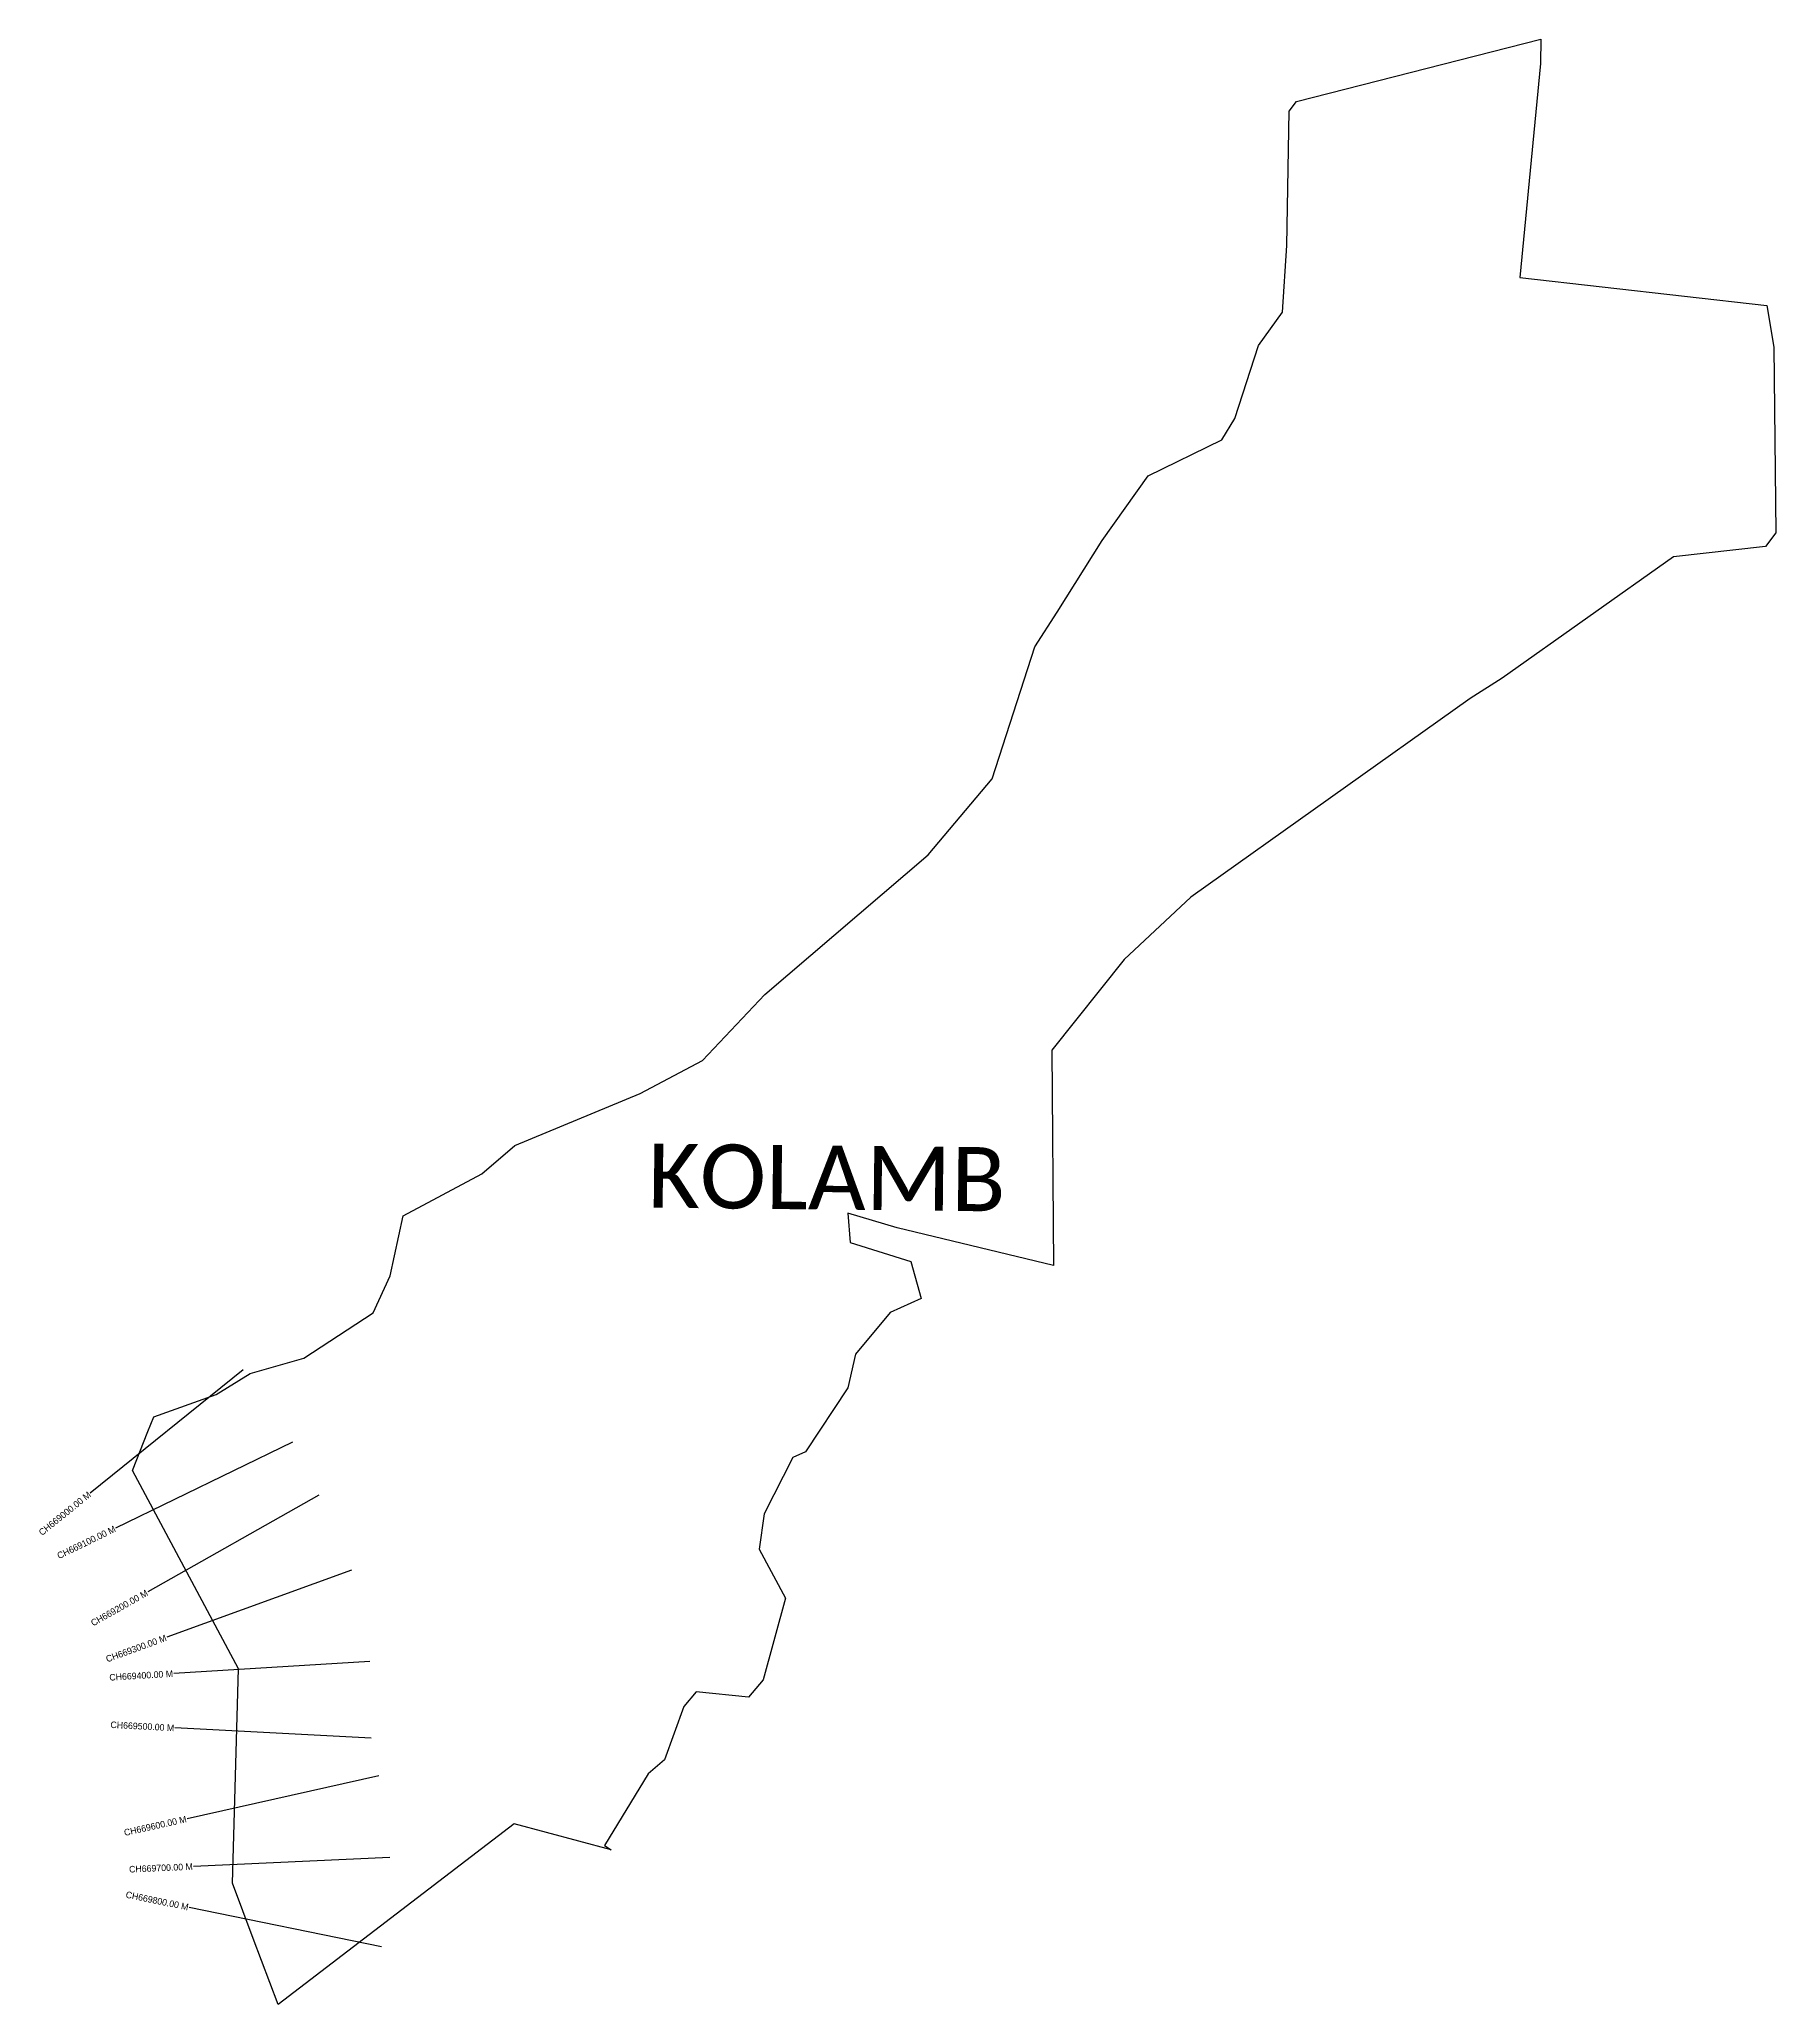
# Model space of a CAD drawing. Header units: metres. Extents: x 335490 to 338140, y 1777430 to 1780429.
import ezdxf
from ezdxf.enums import TextEntityAlignment as Align

# ---------------------------------------------------------------- set-up
doc = ezdxf.new("R2010")
doc.units = ezdxf.units.M
for name, color, linetype in [('CS', 134, 'Continuous'), ('CSMark', 6, 'Continuous'), ('village', 3, 'Continuous'), ('VILLAGE NAME', 250, 'Continuous')]:
    doc.layers.add(name, color=color, linetype=linetype)

msp = doc.modelspace()

# ---------------------------------------------------------------- linework, layer by layer
at = {"layer": 'CS'}
for p, q in [((335801.2, 1778399), (335567.6, 1778210.7)), ((335876.3, 1778288.6), (335606.5, 1778157.4)), ((335916.8, 1778207.3), (335655.5, 1778059.9)), ((335966.4, 1778093.3), (335684.5, 1777990.7)), ((335994.5, 1777953.5), (335695.1, 1777935.4)), ((335996.5, 1777836.9), (335696.9, 1777852.3)), ((336008.3, 1777779.1), (335715.5, 1777713.8)), ((336025, 1777654.4), (335725.3, 1777641)), ((336012.4, 1777518.1), (335718.5, 1777578.5))]:
    msp.add_line(p, q, dxfattribs=at)
at = {"layer": 'village', "color": 3, "true_color": 0x00ff00}
msp.add_polyline3d([(338140.4, 1779676.3, 0), (338125, 1779655.5, 0), (337984.3, 1779639.3, 0), (337723, 1779454.3, 0), (337674.2, 1779423.3, 0), (337247.7, 1779120.4, 0), (337145.7, 1779024.9, 0), (337035.6, 1778886.5, 0), (337038, 1778557.8, 0), (336799.2, 1778615.6, 0), (336724.3, 1778638.1, 0), (336727.6, 1778593.2, 0), (336820.4, 1778564, 0), (336835.9, 1778507.5, 0), (336789, 1778486.3, 0), (336735.6, 1778422.7, 0), (336724, 1778371.5, 0), (336659.3, 1778273.8, 0), (336640.1, 1778264.9, 0), (336596.2, 1778179, 0), (336588.6, 1778125.3, 0), (336629, 1778050.1, 0), (336594.7, 1777925.7, 0), (336572.4, 1777899.3, 0), (336492.7, 1777907.6, 0), (336474, 1777885.1, 0), (336444.3, 1777803.8, 0), (336419.3, 1777782.3, 0), (336352.9, 1777672.7, 0), (336362.9, 1777666.1, 0), (336214.7, 1777705.8, 0), (335854.5, 1777430, 0), (335816.5, 1777531.2, 0), (335785, 1777615.2, 0), (335793.8, 1777942.3, 0), (335632.1, 1778245.4, 0), (335655.7, 1778304.7, 0), (335664.6, 1778327, 0), (335759.9, 1778361.3, 0), (335811.6, 1778393.1, 0), (335893.6, 1778416.6, 0), (335999.6, 1778485.6, 0), (336025.5, 1778542.3, 0), (336045.2, 1778633.6, 0), (336165.4, 1778697.8, 0), (336215.6, 1778741.2, 0), (336406.9, 1778820.5, 0), (336502.5, 1778871.1, 0), (336597.4, 1778971.5, 0), (336846.9, 1779184.6, 0), (336944.2, 1779300.6, 0), (337009.5, 1779502.1, 0), (337043.9, 1779555, 0), (337112.1, 1779664.3, 0), (337182.4, 1779763.4, 0), (337294.8, 1779818.1, 0), (337314.8, 1779850.7, 0), (337351, 1779962.1, 0), (337387.5, 1780013.1, 0), (337394.2, 1780114.8, 0), (337397.6, 1780319.7, 0), (337408.9, 1780334.2, 0), (337781.9, 1780429.3, 0), (337781.6, 1780392.5, 0), (337749.8, 1780065.9, 0), (338126.7, 1780023, 0), (338137.7, 1779959.3, 0)], close=True, dxfattribs=at)

# ---------------------------------------------------------------- texts
at = {"layer": 'CSMark'}
for s, rotation, p in [('CH669000.00 M', 38.8643, (335566.8, 1778210.1)), ('CH669100.00 M', 25.9475, (335605.6, 1778156.9)), ('CH669200.00 M', 29.4259, (335654.6, 1778059.4)), ('CH669300.00 M', 20.0052, (335683.6, 1777990.3)), ('CH669400.00 M', 3.4624, (335694.1, 1777935.3)), ('CH669500.00 M', 357.0511, (335695.9, 1777852.3)), ('CH669600.00 M', 12.5793, (335714.5, 1777713.5)), ('CH669700.00 M', 2.5653, (335724.3, 1777640.9)), ('CH669800.00 M', 348.3747, (335717.6, 1777578.7))]:
    msp.add_text(s, height=10, rotation=rotation, dxfattribs=at).set_placement(p, align=Align.MIDDLE_RIGHT)
at = {"layer": 'VILLAGE NAME', "insert": (336419.7, 1778744.2), "char_height": 97.83, "attachment_point": 1, "rotation": 359.3742}
msp.add_mtext_dynamic_manual_height_columns('{\\fCalibri|b0|i0|c0|p34;KOLAMB}', width=965.367, gutter_width=489.2, heights=[0], dxfattribs=at)

doc.saveas('drawing.dxf')
